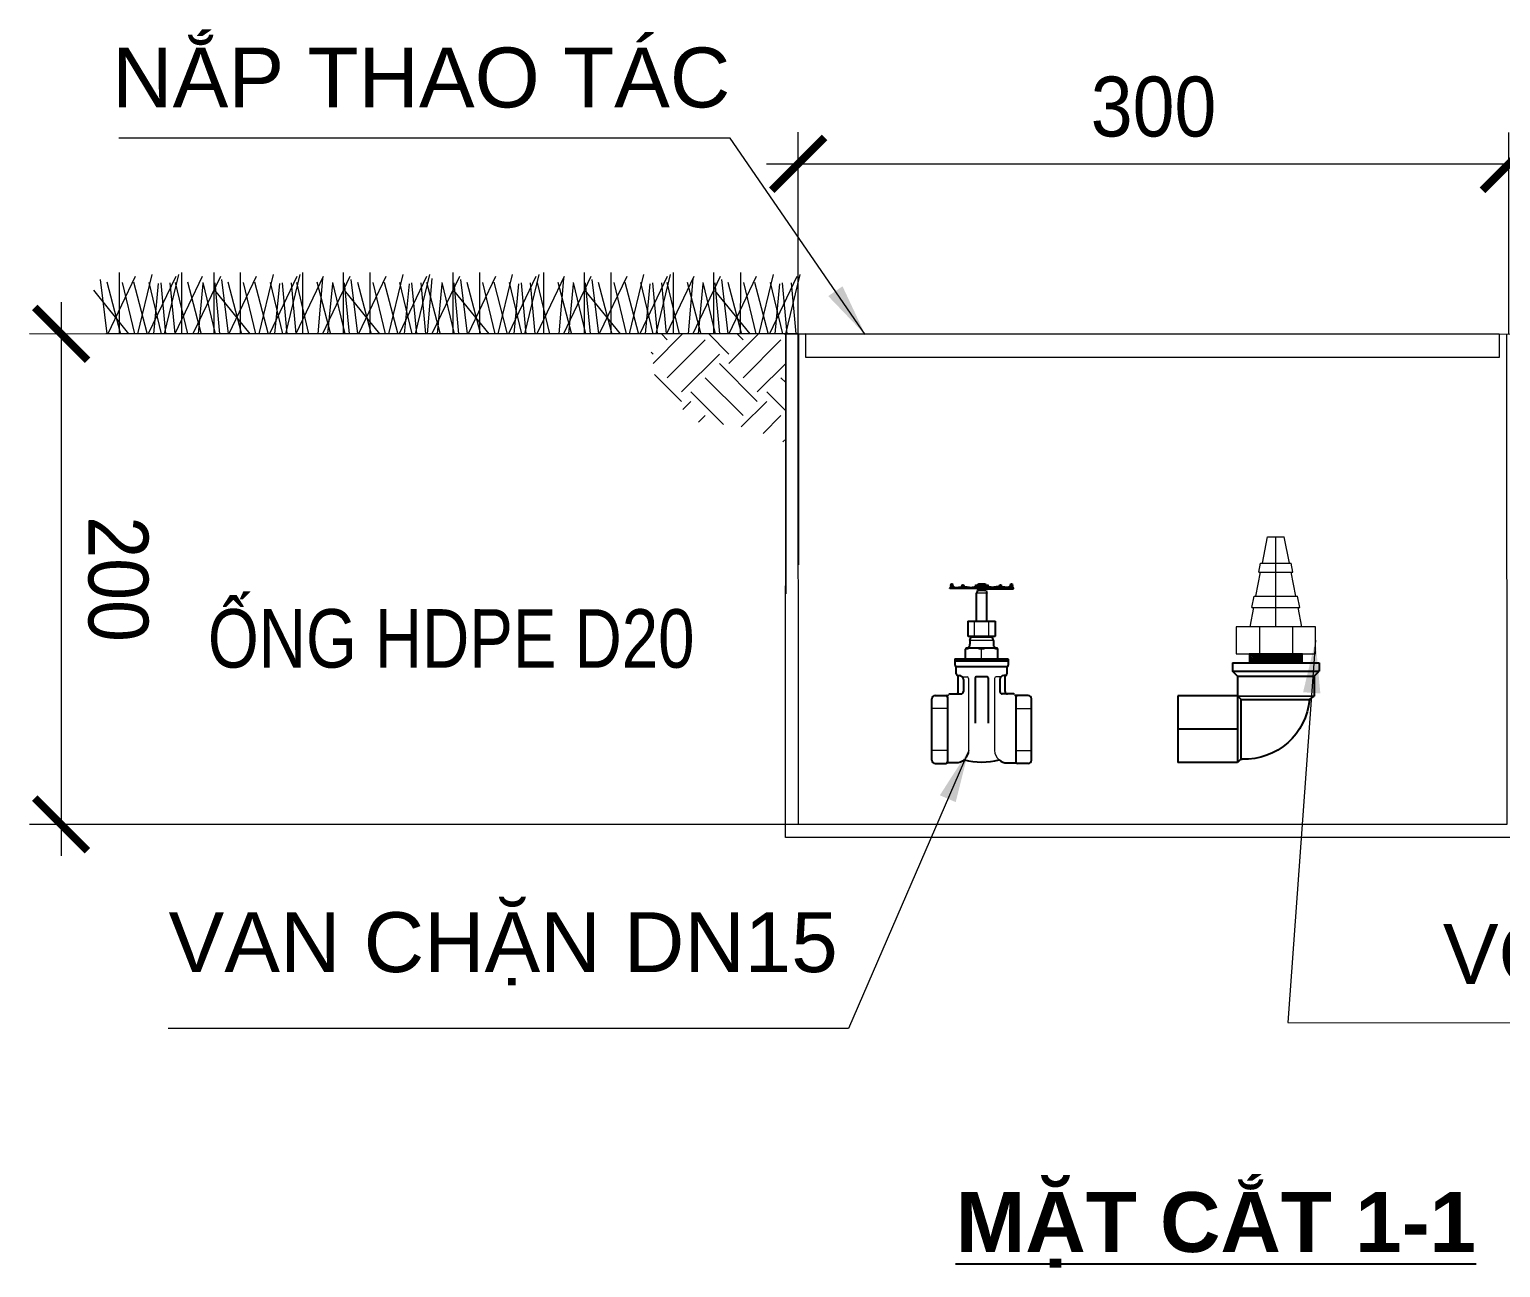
# Model space of a CAD drawing. Header units: millimetres. Extents: x -294625 to 2136527, y -251383 to 128331.
# Drawn here: x 1541016 to 1542552, y -127006 to -125714 of the extents above; entities that cross this region are included whole.
import ezdxf

# ---------------------------------------------------------------- set-up
doc = ezdxf.new("R2010")
doc.units = ezdxf.units.MM
doc.set_wipeout_variables(frame=1)
doc.linetypes.add('CONTINOUS', pattern=[0])
doc.layers.get('Defpoints').update_dxf_attribs({"lineweight": 0})
for name, color, linetype, lineweight in [('Co', 74, 'Continuous', 9), ('CTN-CT NET DAM', 7, 'Continuous', 25), ('CTN-CT NET MANH', 8, 'Continuous', 13), ('N4--1-OTHER1', 143, 'CONTINOUS', 15)]:
    doc.layers.add(name, color=color, linetype=linetype, lineweight=lineweight)
for name, color, linetype in [('CTN-CHI TIET CN', 150, 'Continuous'), ('Gtechcons-Text', 7, 'Continuous'), ('IMAGE', 7, 'Continuous'), ('OPTION_SA', 1, 'Continuous'), ('TEXT_BUBBLES', 255, 'Continuous')]:
    doc.layers.add(name, color=color, linetype=linetype)
doc.styles.add('HUNG-2.5 Arial', font='arial.ttf', dxfattribs={"width": 0.8, "height": 2.5})
doc.styles.add('L-Arial', font='arial.ttf')
doc.styles.add('VNCC-Arial', font='arial.ttf', dxfattribs={"width": 0.9, "height": 62.5})
doc.dimstyles.new('VNCC_DIM20', dxfattribs={"dimscale": 0.2, "dimtxt": 220, "dimasz": 110, "dimexe": 66, "dimexo": 0, "dimgap": 55, "dimtad": 1, "dimdec": 0, "dimrnd": 10, "dimzin": 0, "dimdsep": 46, "dimtxsty": 'VNCC-Arial', "dimblk": 'ARCHTICK', "dimcen": 150, "dimdle": 66, "dimclrd": 256, "dimclre": 256, "dimclrt": 6, "dimadec": 0, "dimazin": 0, "dimtfac": 1, "dimtdec": 0, "dimtix": 1, "dimtmove": 2, "dimatfit": 3, "dimfxl": 1, "dimtvp": 0.833333, "dimtolj": 1, "dimtzin": 0, "dimarcsym": 0})

# ---------------------------------------------------------------- blocks, each defined once
blk = doc.blocks.new('_ArchTick')
at = {"color": 0, "linetype": 'ByBlock', "const_width": 0.15}
blk.add_lwpolyline([(-0.5, -0.5), (0.5, 0.5)], dxfattribs=at)
blk = doc.blocks.new('GLOBE VAN D50')
at = {"layer": 'CTN-CT NET DAM'}
h = blk.add_hatch(color=256, dxfattribs=at)
h.paths.add_polyline_path([(4.413090983871371, -0.9675365453585982), (3.62698047189042, -1.295082601718605), (5.181079590693116, -1.9426239002496), (3.62698047189042, -2.590165194123983), (4.63306297082454, -3.009366234764457), (7.59527379879728, -3.009366234764457), (7.59527379879728, -0.9675365453585982)])
h.paths.add_polyline_path([(-5.181079595349729, -1.9426239002496), (-3.626980476547033, -1.295082597061992), (-4.413090983871371, -0.9675365407019854), (-7.587954034097493, -0.9675365407019854), (-7.587954034097493, -3.009366234764457), (-4.63306297082454, -3.009366234764457), (-3.626980474218726, -2.590165194123983)])
at = {"layer": 'CTN-CT NET MANH'}
h = blk.add_hatch(dxfattribs=at)
h.set_pattern_fill('STEEL', color=256, scale=17.08980159691274, angle=1.091941672130692e-09, style=0)
h.set_pattern_definition([(45.00000000109193, (-33889.27346957615, -2898.449888485484), (-1.510539324817498, 1.510539324759922), []), (45.00000000109193, (-33889.27346957615, -2897.381775891408), (-1.510539324817498, 1.510539324759922), [])])
edge = h.paths.add_edge_path()
edge.add_line((-3.626980474218726, -3.885247791185975), (-5.181079591857269, -3.237706492654979))
edge.add_line((-5.181079593021423, -3.237706492654979), (-4.68209384707734, -3.029795764014125))
edge.add_line((-4.682093840092421, -3.029795768670738), (-7.592962555354461, -3.034847225062549))
edge.add_spline(control_points=[(-7.585931792855263, -3.032929417677224), (-9.07858157530427, -3.460749443620443), (-13.73923045583069, -4.760738192126155), (-18.55282322969288, -2.882277173921466), (-21.78143075667322, -2.908197371289134)], knot_values=[0.8592144410699398, 0.8592144410699398, 0.8592144410699398, 0.8592144410699398, 1.127958509041806, 1.698034531235994, 1.698034531235994, 1.698034531235994, 1.698034531235994], degree=3, periodic=0)
edge.add_arc((-22.59497266961262, -1.984425680711865), 1.230936462404246, 237.2742998364388, 311.3695408473084, ccw=False)
edge.add_spline(control_points=[(-23.26043874491006, -3.019973589107394), (-25.08615537546575, -3.282602722756565), (-29.3990660039708, -4.876651521772146), (-33.68156174896285, -3.286695973947644), (-36.16727677173913, -2.363828402012587)], knot_values=[0, 0, 0, 0, 0.3238890591123719, 0.7719659370514402, 0.7719659370514402, 0.7719659370514402, 0.7719659370514402], degree=3, periodic=0)
edge.add_arc((-35.53251046221703, -4.813072751276195), 2.530163257393367, 104.5295675447967, 177.8544115737968)
edge.add_line((-38.06089987745509, -4.718346390873194), (-38.06089987745509, -5.495174336247146))
edge.add_line((-38.06089987745509, -5.495174340903759), (-4.453568976605311, -5.524742268025875))
edge.add_line((-4.453568984754384, -5.524742268025875), (-3.626980475382879, -5.180330388247967))
edge.add_line((-3.626980474218726, -5.180330388247967), (-5.181079591857269, -4.532789089716971))
edge.add_line((-5.181079595349729, -4.532789094373584), (-3.626980477711186, -3.885247795842588))
h = blk.add_hatch(dxfattribs=at)
h.set_pattern_fill('STEEL', color=256, scale=17.08980159691274, angle=1.091941672130692e-09, style=0)
h.set_pattern_definition([(135.0000000010919, (33889.22912883572, -2898.449887195602), (1.510539324759922, 1.510539324817498), []), (135.0000000010919, (33889.22912883572, -2897.381774601527), (1.510539324759922, 1.510539324817498), [])])
edge = h.paths.add_edge_path()
edge.add_line((3.582639629021287, -3.885247795842588), (5.13673874665983, -3.237706497311592))
edge.add_line((5.136738743167371, -3.237706497311592), (4.637753000715747, -3.029795768670738))
edge.add_line((4.637752999551594, -3.029795768670738), (7.548621713649482, -3.034847225062549))
edge.add_spline(control_points=[(7.541590954642743, -3.032929422333837), (9.034240723121911, -3.460749443620443), (13.69488960364833, -4.760738192126155), (18.50848238449544, -2.882277173921466), (21.73708991380408, -2.908197366632521)], knot_values=[0.8592144410699398, 0.8592144410699398, 0.8592144410699398, 0.8592144410699398, 1.127958509041806, 1.698034531235994, 1.698034531235994, 1.698034531235994, 1.698034531235994], degree=3, periodic=0)
edge.add_arc((22.55063182208687, -1.984425680711865), 1.230936462404246, 228.6304591548755, 302.7257001657451)
edge.add_spline(control_points=[(23.21609790436924, -3.019973589107394), (25.04181453026831, -3.282602722756565), (29.35472514946014, -4.876651521772146), (33.6372209014371, -3.286695969291031), (36.12293592421338, -2.363828402012587)], knot_values=[0, 0, 0, 0, 0.3238890591123719, 0.7719659370514402, 0.7719659370514402, 0.7719659370514402, 0.7719659370514402], degree=3, periodic=0)
edge.add_arc((35.48816961701959, -4.813072751276195), 2.530163257393367, 362.1455884283871, 435.4704324573872, ccw=False)
edge.add_line((38.01655902992934, -4.718346390873194), (38.01655902992934, -5.495174336247146))
edge.add_line((38.01655902992934, -5.495174340903759), (4.409228134900331, -5.524742268025875))
edge.add_line((4.409228134900331, -5.524742268025875), (3.582639625528827, -5.180330388247967))
edge.add_line((3.582639626692981, -5.180330388247967), (5.136738744331524, -4.532789089716971))
edge.add_line((5.136738743167371, -4.532789094373584), (3.582639625528827, -3.885247795842588))
at = {"layer": 'CTN-CT NET DAM'}
for p, q in [((-5.181079593021423, -0.6475413031876087), (-3.626980474218726, 0)), ((3.626980474218726, 0), (-3.626980474218726, 0)), ((5.18107958836481, -0.6475413031876087), (3.626980474218726, 0)), ((-38.06089987745509, -5.495174340903759), (-38.06089987745509, -4.718346390873194)), ((-4.31914413580671, -5.524860532023013), (-38.06089987745509, -5.495174340903759)), ((-5.181079593021423, -7.77049558237195), (-6.238566893152893, -10.87869381532073)), ((-6.238566893152893, -44.19995385082439), (-6.238566893152893, -10.87869381532073)), ((-3.626980476547033, -1.295082597061992), (-5.181079593021423, -0.6475413031876087)), ((-5.181079595349729, -1.9426239002496), (-3.626980476547033, -1.295082597061992)), ((-3.626980474218726, -2.590165194123983), (-5.181079595349729, -1.9426239002496)), ((-5.181079593021423, -3.237706492654979), (-3.626980474218726, -2.590165194123983)), ((-3.626980474218726, -3.885247791185975), (-5.181079593021423, -3.237706492654979)), ((-5.181079595349729, -4.532789094373584), (-3.626980474218726, -3.885247791185975)), ((-3.626980474218726, -5.180330388247967), (-5.181079595349729, -4.532789094373584)), ((-5.181079593021423, -5.827871691435575), (-3.626980474218726, -5.180330388247967)), ((-3.626980474218726, -6.475412989966571), (-5.181079593021423, -5.827871691435575)), ((-5.181079595349729, -7.122954288497567), (-3.626980474218726, -6.475412989966571)), ((-3.626980474218726, -7.77049558237195), (-5.181079595349729, -7.122954288497567)), ((5.181079590693116, -7.77049558237195), (-5.181079593021423, -7.77049558237195)), ((3.62698047189042, -1.295082601718605), (-3.626980476547033, -1.295082597061992)), ((3.62698047189042, -1.295082601718605), (5.18107958836481, -0.6475413031876087)), ((5.181079590693116, -1.9426239002496), (3.62698047189042, -1.295082601718605)), ((3.62698047189042, -2.590165194123983), (5.181079590693116, -1.9426239002496)), ((5.181079586036503, -3.237706497311592), (3.62698047189042, -2.590165194123983)), ((3.626980469562113, -3.885247795842588), (5.181079586036503, -3.237706497311592)), ((5.181079590693116, -4.532789094373584), (3.626980469562113, -3.885247795842588)), ((3.62698047189042, -5.180330388247967), (5.181079590693116, -4.532789094373584)), ((5.18107958836481, -5.827871691435575), (3.62698047189042, -5.180330388247967)), ((3.626980469562113, -6.475412994623184), (5.18107958836481, -5.827871691435575)), ((5.181079590693116, -7.122954288497567), (3.626980469562113, -6.475412994623184)), ((3.626980469562113, -7.77049558237195), (5.181079590693116, -7.122954288497567)), ((4.274803288280964, -5.524860532023013), (38.01655902992934, -5.495174340903759)), ((5.181079590693116, -7.77049558237195), (6.194226045627147, -10.87869381532073)), ((6.194226047955453, -44.199953855481), (6.194226045627147, -10.87869381532073)), ((38.01655902992934, -5.495174340903759), (38.01655902992934, -4.718346390873194)), ((-14.00906247319654, -67.51144061656669), (-13.10080378782004, -63.8271160130389)), ((-14.00906247319654, -67.51144061656669), (-14.00906247086823, -71.97947557875887)), ((-13.10080378782004, -63.8271160130389), (-13.10080379014835, -62.8491432624869)), ((13.0564629426226, -63.82711600838229), (13.0564629426226, -62.8491432624869)), ((13.96472162567079, -67.51144061191007), (13.0564629426226, -63.82711600838229)), ((13.96472162567079, -67.51144061191007), (13.9647216279991, -71.97947557410225)), ((-19.44840938318521, -89.26882825186476), (-19.44840938551351, -78.00160965742543)), ((18.23849420296028, -76.83603532006964), (-18.28283504582942, -76.83603532006964)), ((19.40406854264438, -89.26882825186476), (19.40406854264438, -78.00160965276882))]:
    blk.add_line(p, q, dxfattribs=at)
blk.add_lwpolyline([(15.1302959676832, -62.8491432624869), (-15.17463681288064, -62.84914325783029, -0.414213562373095), (-16.34021115256473, -61.68356892978773), (-16.34021115256473, -45.36552819283679, -0.4142135623730955), (-15.17463681288064, -44.199953855481), (15.1302959676832, -44.19995385082439, -0.414213562373095), (16.29587031435221, -45.36552819283679), (16.29587031202391, -61.68356892978773, -0.414213562373095)], format="xyb", close=True, dxfattribs=at)
for centre in [(-35.75938513036817, -1.056868992745876), (35.71504428517073, -1.056868992745876), (-22.59497266961262, -1.984425680711865), (22.55063182208687, -1.984425680711865)]:
    blk.add_circle(centre, 1.230936462404246, dxfattribs=at)
for centre, radius, start, end in [((-35.53251046221703, -4.813072751276195), 2.530163257392866, 104.5295674379859, 177.8544116248854), ((35.48816961701959, -4.813072751276195), 2.530163257392866, 2.145588375114569, 75.4704325620141), ((-18.28283504815772, -78.00160965742543), 1.165574337816577, 90, 180), ((-18.94069359404966, -71.948379998561), 4.931729152829397, 277.6657095285962, 359.6387358009663), ((18.89635275350884, -71.948379998561), 4.931729152829397, 180.3612641990337, 262.3342904714038), ((18.23849420063198, -78.00160965742543), 1.165574337816577, 0, 90)]:
    blk.add_arc(centre, radius, start, end, dxfattribs=at)
for points in [[(-36.16727676475421, -2.363828411325812), (-28.69988474994898, -4.059720812365413), (-22.69853913458064, -2.953061047010124), (-12.08067003637552, -3.967485465109348), (-7.424901486374438, -2.986745582893491)], [(36.12293593818322, -2.363828411325812), (28.65554390707985, -4.059720812365413), (22.65419830102473, -2.953061047010124), (12.03632920281962, -3.967485465109348), (7.380560652818531, -2.986745582893491)]]:
    blk.add_spline(points, degree=3, dxfattribs=at)
at = {"layer": 'CTN-CT NET MANH'}
for p, q in [((3.62698047189042, -1.295082601718605), (-3.626980474218726, 0)), ((6.194226045627147, -10.87869381532073), (-6.238566893152893, -10.87869381532073)), ((3.62698047189042, -2.590165194123983), (-3.626980476547033, -1.295082597061992)), ((3.62698047189042, -2.590165194123983), (-3.626980474218726, -2.590165194123983)), ((3.626980469562113, -3.885247795842588), (-3.626980474218726, -2.590165194123983)), ((3.626980469562113, -3.885247795842588), (-3.626980474218726, -3.885247791185975)), ((3.62698047189042, -5.180330388247967), (-3.626980474218726, -3.885247791185975)), ((3.62698047189042, -5.180330388247967), (-3.626980474218726, -5.180330388247967)), ((3.626980469562113, -6.475412994623184), (-3.626980474218726, -5.180330388247967)), ((3.626980469562113, -6.475412994623184), (-3.626980474218726, -6.475412989966571)), ((3.626980469562113, -7.77049558237195), (-3.626980474218726, -6.475412989966571)), ((-8.569715563207865, -61.37552777631208), (-8.569715563207865, -45.67356933234259)), ((8.525374722667038, -61.37552777631208), (8.525374722667038, -45.67356933234259)), ((13.96472162567079, -67.51144061191007), (-14.00906247319654, -67.51144061656669)), ((13.0564629426226, -62.8491432624869), (-13.10080379014835, -62.8491432624869)), ((13.0564629426226, -63.82711600838229), (-13.10080378782004, -63.8271160130389)), ((-0.02217042027041316, -89.26882825186476), (-0.0221704225987196, -78.46056626504287))]:
    blk.add_line(p, q, dxfattribs=at)
blk.add_lwpolyline([(-7.587954034097493, -0.9675365407019854), (7.59527379879728, -0.9675365453585982), (7.595273801125586, -3.008489888161421), (-7.585929930210114, -3.034835020080209)], close=True, dxfattribs=at)
for centre, radius, start, end in [((-12.45496336137876, -50.0585693619214), 5.858615498844738, 48.4580488823142, 131.5419511176858), ((-0.0221704225987196, -69.72631114860997), 25.52635728999952, 70.43647708270021, 109.5635229172998), ((12.41062251385301, -50.0585693619214), 5.858615498844738, 48.4580488823142, 131.5419511176858), ((-12.45496335905045, -56.99052776535973), 5.858615498844738, 228.4580488823142, 311.5419511176858), ((-0.0221704225987196, -37.32278596935794), 25.52635728999952, 250.4364770827002, 289.5635229172998), ((12.41062251385301, -56.99052776535973), 5.858615498844738, 228.4580488823142, 311.5419511176858), ((-9.735289900563657, -106.6858177385293), 29.84978242154323, 71.0101887567363, 108.9898112573701), ((9.690949057694525, -106.6858177385293), 29.84978242154323, 71.0101887567363, 108.9898112573701)]:
    blk.add_arc(centre, radius, start, end, dxfattribs=at)
blk.add_wipeout([(-30.822472234556926, -98.5934229600241), (-30.53531301268231, -98.95405290287749), (-30.327103207204573, -99.73110246798024), (-30.327103206259153, -107.52949287975184), (-29.758121840309514, -108.90313541016394), (-27.99595452612266, -109.47211677534528), (-27.99595452427343, -128.51638493267797), (-28.528210449014068, -130.22232724677474), (-29.375833653228483, -131.04130242899464), (-30.995954524273202, -131.5163849326782), (-38.47183913747995, -131.5163849326782), (-39.04636817944538, -131.69790073616718), (-39.60545440669557, -132.56720394714353), (-40.123241523709794, -133.10639189161316), (-41.028336448028995, -133.44751596337733), (-42.793379864574035, -133.45900883292802), (-55.6147522018307, -133.45900883292802), (-57.00086851459173, -133.71467924122908), (-58.36203726265444, -134.59697156329025), (-59.36601706127112, -136.3327417378291), (-59.50000000000182, -137.85072313449632), (-59.49999999455258, -210.65574337821454), (-59.1679324383374, -212.2273860277221), (-58.36203726265444, -213.4030284390376), (-56.55008847417071, -214.42672421461407), (-55.6147522018307, -214.54099117405713), (-42.79343448626037, -214.5409911787135), (-41.41979195479826, -213.97200980782486), (-30.563161596560576, -213.97200980782486), (-28.442215753000255, -213.82130570792424), (-25.452645990818837, -213.0745851131894), (-22.96824074924757, -211.90712392881528), (-20.953637439332624, -210.48969384028783), (-17.64409876745708, -211.22432411590535), (-11.684363626421145, -212.21925873569853), (-6.038064585473194, -212.78327534840673), (-1.3293071287127987, -212.97728962310066), (5.425522833216746, -212.81995655331434), (9.854616747728414, -212.43698234466547), (17.275053910435872, -211.28930644340767), (20.909296593377803, -210.4896938415991), (21.895466558969474, -211.24546745075077), (24.072248088663628, -212.5160749632562), (27.420594832548886, -213.64855559252578), (30.518820749034603, -213.97200980782486), (41.41979196410739, -213.97200980782486), (42.02646420678343, -214.3831765620664), (42.79343449557018, -214.54099117482542), (55.61475220881243, -214.5409911787135), (56.90631917384803, -214.320031192467), (57.99075120702605, -213.72979269000757), (58.88115932824803, -212.75948645686026), (59.37896551133258, -211.6179536587565), (59.50000000153409, -210.65574337821454), (59.49999999920624, -137.34425662411354), (59.242425670050125, -135.9531650913275), (58.36203726730764, -134.59697156329025), (57.409664687454324, -133.89847085066413), (55.614752206483445, -133.45900882827118), (41.239335376769986, -133.45900882827118), (40.55885456308101, -133.35207506490178), (39.81006763402888, -132.87857295808362), (39.28539427030228, -132.00256153217788), (39.002027331919635, -131.69790073616718), (38.4274982899542, -131.5163849326782), (30.951613676747456, -131.5163849326782), (29.807282016431145, -131.2895609190159), (28.83029333308491, -130.63770527613497), (28.079334145999383, -129.38241628156015), (27.951613676747684, -128.51638493267797), (27.951613678596914, -109.47211677534528), (28.340138462372124, -109.4721167761129), (28.90491582004711, -109.38820591273202), (29.420207589537995, -109.14418736579432), (29.917902611644877, -108.66282773405624), (30.22049087355572, -108.01740927880837), (30.282762362621725, -107.52949287509546), (30.28276236200736, -99.73110246798024), (30.49097216748487, -98.95405290287749), (30.778131394181855, -98.5934229600241)]).dxf.layer = 'CTN-CT NET DAM'
at = {"layer": 'CTN-CT NET DAM'}
for p, q in [((-31.88120232662186, -97.03932383889332), (-31.88120232662186, -92.37702648947015)), ((-30.82247223705053, -98.59342296002433), (30.7781313941814, -98.59342296002433)), ((-30.32710320781916, -107.5294928797521), (-30.32710320549086, -99.73110246798024)), ((30.28276236029342, -99.73110246798024), (30.28276236262172, -107.5294928750955)), ((31.83686147909611, -92.37702648947015), (31.83686147909611, -97.03932383423671)), ((-28.38447930989787, -109.4721167753451), (-26.63611779920757, -109.4721167753451)), ((-27.9959545242732, -128.5163849323872), (-27.99595452612266, -109.4721167753451)), ((-21.77955805789679, -114.3286765213124), (-21.77955805789679, -128.5163849326782)), ((-7.792666009627283, -112.0601445282809), (-7.792666009627283, -166.4821079149842)), ((6.582750822417438, -110.8945701909252), (-6.627091669943184, -110.8945701955818)), ((7.748325164429843, -112.0601445282809), (7.748325169086456, -166.4821079149842)), ((21.73521721037105, -114.3286765213124), (21.73521721037105, -128.5163849326782)), ((28.34013846237212, -109.4721167753451), (26.59177695168182, -109.4721167753451)), ((27.95161367674746, -128.5163849323872), (27.95161367859691, -109.4721167753451)), ((-59.50000000000182, -210.6557433782145), (-59.50000000000182, -137.3442566241138)), ((-55.61475220183092, -133.4590088329278), (-41.23933537211451, -133.4590088329278)), ((-40.85081059532422, -135.4016327285208), (-40.85081059066761, -212.5983672784641)), ((-38.47183913747995, -131.5163849326782), (-24.77955805789679, -131.5163849326782)), ((38.4274982899542, -131.5163849326782), (24.73521721037105, -131.5163849326782)), ((40.85081059532058, -135.4016327285208), (40.85081059764889, -212.5983672784641)), ((55.6147522064839, -133.4590088282712), (41.23933537676749, -133.4590088282712)), ((59.49999999999818, -210.6557433782145), (59.49999999999818, -137.3442566241138)), ((-55.61475220183092, -214.5409911740571), (-42.79343448626059, -214.5409911787137)), ((55.61475220881221, -214.5409911787137), (42.79343449557018, -214.5409911787137))]:
    blk.add_line(p, q, dxfattribs=at)
blk.add_lwpolyline([(31.83686147909611, -92.37702648947015), (-31.88120232662186, -92.37702648947015), (-31.88120232429355, -90.43440259387717, -0.414213562373095), (-30.71562798460945, -89.26882825652137), (30.67128714406863, -89.26882825186476, -0.414213562373095), (31.83686147909611, -90.43440259387717)], format="xyb", close=True, dxfattribs=at)
for points in [[(-20.9536374393324, -210.4896938402881, -0.1756035523357802), (-30.56316159656035, -213.9720098078251), (-41.4197919547978, -213.9720098078251)], [(20.9092965933778, -210.4896938415991, 0.1756035523006244), (30.5188207490346, -213.9720098078251), (41.41979196410739, -213.9720098078251)]]:
    blk.add_lwpolyline(points, format="xyb", dxfattribs=at)
for centre, radius, start, end in [((-30.32710320549086, -97.03932383423671), 1.554099117088768, 180, 240.0000005583879), ((-31.88120232429355, -99.73110246798024), 1.554099117088768, 0, 60.00000055838787), ((31.83686147909611, -99.73110246798024), 1.554099117088768, 119.9999994416121, 180), ((30.28276236262172, -97.03932383423671), 1.554099117088768, 299.9999994416121, 0), ((-28.38447930989787, -107.5294928797521), 1.94262389636096, 180, 270), ((-26.63611779920757, -114.3286765213124), 4.856559740902399, 0, 90), ((-6.627091669943184, -112.0601445282809), 1.165574337816577, 90, 180), ((6.582750822417438, -112.0601445282809), 1.165574337816577, 0, 90), ((26.59177695168182, -114.3286765213124), 4.856559740902399, 90, 180), ((28.34013846237212, -107.5294928797521), 1.94262389636096, 270, 0), ((-55.61475220183092, -137.3442566241138), 3.88524779272192, 90, 180), ((-42.7934344885889, -135.4016327285208), 1.94262389636096, 0, 90), ((-41.2393353697862, -131.5163849326782), 1.94262389636096, 270, 340.1333147710138), ((-38.47183913747995, -132.5163849326782), 1, 90, 160.1333147709893), ((-30.9959545242732, -128.5163849326782), 3, 270, 5.549737141466964e-09), ((-24.77955805789679, -128.5163849326782), 3, 270, 0), ((24.73521721037105, -128.5163849326782), 3, 180, 270), ((30.95161367674746, -128.5163849326782), 3, 179.9999999944503, 270), ((38.4274982899542, -132.5163849326782), 1, 19.86668522901065, 90), ((41.19609803780304, -131.5155412309141), 1.943948499692615, 199.8790194410502, 271.2744788988808), ((42.79343449557018, -135.4016327238642), 1.94262389636096, 90, 180), ((55.6147522064839, -137.3442566241138), 3.88524779272192, 0, 90), ((-55.61475220183092, -210.6557433782145), 3.88524779272192, 180, 270), ((-0.02217042027041316, -124.014717602171), 88.97217445332979, 256.3931346017875, 283.6068653946168), ((55.61475220881221, -210.6557433782145), 3.88524779272192, 270, 0), ((-42.79343448626059, -212.5983672784641), 1.94262389636096, 270, 0), ((42.79343449557018, -212.5983672784641), 1.94262389636096, 180, 270)]:
    blk.add_arc(centre, radius, start, end, dxfattribs=at)
at = {"layer": 'CTN-CT NET MANH'}
for p, q in [((-31.88120232662186, -92.37702648947015), (31.83686147909611, -92.37702648947015)), ((-23.2020114781335, -110.8945701909252), (-17.50578549690545, -110.8945701909252)), ((23.15767063060775, -110.8945701909252), (17.4614446493797, -110.8945701909252)), ((-40.85081059066761, -148.9999999976717), (-59.50000000000182, -149.0000000023283)), ((40.85081059764889, -148.9999999976717), (59.49999999999818, -148.9999999976717)), ((-40.85081059299591, -199), (-59.50000000000182, -199)), ((40.85081059764889, -198.9999999953434), (59.49999999999818, -199))]:
    blk.add_line(p, q, dxfattribs=at)
for points in [[(-15.56316159432754, -112.8371940865181), (-15.56316159656035, -198.9720098082107, -0.2224309659013355), (-20.95363743930375, -210.4896938402994, -0.191349791642573)], [(15.51882074680179, -112.8371940865181), (15.5188207490346, -198.9720098082107, 0.2224309659372986), (20.90929659339326, -210.4896938415991, 0.2010433398294897)]]:
    blk.add_lwpolyline(points, format="xyb", dxfattribs=at)
for centre, start, end in [((-17.50578549690545, -112.8371940818615), 0, 90), ((17.4614446493797, -112.8371940818615), 90, 180)]:
    blk.add_arc(centre, 1.94262389636096, start, end, dxfattribs=at)
blk = doc.blocks.new('*D280')
at = {"lineweight": -2, "transparency": 16777216}
for p, q in [((1549650.066236458, -132351.8084293992), (1549650.082679515, -132267.5843182336)), ((1549946.796304856, -132351.866335084), (1549946.812747908, -132267.6422487863)), ((1549636.880102733, -132280.7817409487), (1549960.010170623, -132280.8448255681))]:
    blk.add_line(p, q, dxfattribs=at)
at = {"layer": 'Defpoints', "color": 0, "transparency": 16777216}
for p in [(1549946.810170875, -132280.8422485347), (1549650.066236458, -132351.8084293991), (1549946.796304856, -132351.866335084)]:
    blk.add_point(p, dxfattribs=at)
at = {"lineweight": -2, "transparency": 16777216, "xscale": 22, "yscale": 22, "zscale": 22}
for p, rotation in [((1549650.080102481, -132280.784317982), 179.9888141564157), ((1549946.810170875, -132280.8422485347), 359.9888141564157)]:
    blk.add_blockref('_ArchTick', p, dxfattribs=dict(at, rotation=rotation))
at = {"color": 6, "transparency": 16777216, "insert": (1549798.449777847, -132257.0404324154), "char_height": 25, "attachment_point": 5, "rotation": 359.9888141564157, "style": 'VNCC-Arial'}
blk.add_mtext('\\A1;300', dxfattribs=at)
blk = doc.blocks.new('*U196')
for p, q in [((465.092601006606, -8756.647736237683), (466.2146341538228, -8755.098435782429)), ((472.8813008254565, -8755.098435782429), (466.2146341538228, -8755.098435782429)), ((472.8813008254565, -8755.098435782429), (474.5479674933649, -8753.431769115918)), ((477.3257452732123, -8753.431769115918), (474.5479674933649, -8753.431769115918)), ((477.3257452732123, -8782.320658002116), (477.3257452732123, -8753.431769115918)), ((445.1035230269827, -8779.542880224597), (443.9924119150437, -8780.653991335605)), ((443.9924119150437, -8780.653991335605), (443.9924119150437, -8800.653991333742)), ((445.1035230269827, -8779.542880224597), (445.1035230269827, -8779.190080576782)), ((465.1035230418838, -8779.542880224597), (466.2146341538228, -8780.653991335605)), ((466.2146341538228, -8780.653991335605), (465.1035230418838, -8779.542880224597)), ((472.8813008254565, -8780.653991335605), (466.2146341538228, -8780.653991335605)), ((466.2146341538228, -8780.653991335605), (466.2146341538228, -8800.653991333742)), ((472.8813008254565, -8780.653991335605), (474.5479674933649, -8782.320658002116)), ((477.3257452732123, -8782.320658002116), (474.5479674933649, -8782.320658002116)), ((466.2146341538228, -8800.653991333742), (443.9924119150437, -8800.653991333742))]:
    blk.add_line(p, q)
at = {"color": 8}
for p, q in [((465.092601006606, -8779.542880224597), (465.092601006606, -8756.647736237683)), ((466.2146341538228, -8780.653991335605), (466.2146341538228, -8755.098435782429)), ((472.8813008254565, -8780.653991335605), (472.8813008254565, -8755.098435782429)), ((474.5479674933649, -8782.320658002116), (474.5479674933649, -8753.431769115918)), ((466.2146341538228, -8780.653991335605), (443.9924119150437, -8780.653991335605)), ((465.1035230418838, -8779.542880224597), (445.1035230269827, -8779.542880224597)), ((455.1035230344332, -8780.653991335605), (455.1035230344332, -8800.653991333742)), ((465.1035230418838, -8779.542880224597), (466.2146341538228, -8780.653991335605))]:
    blk.add_line(p, q, dxfattribs=at)
blk.add_arc((466.8996795321546, -8778.383811651373), 21.81106388920814, 94.75248683473943, 182.118481441235)
blk = doc.blocks.new('DUOI CHUOT')
h = blk.add_hatch()
h.set_pattern_fill('ANSI32', color=256, scale=0.09999999999999998, angle=20.31990758467861)
h.set_pattern_definition([(45.00000000000006, (2.91038304567337e-11, -4.656612873077393e-10), (-0.6735192090801867, 0.6735192090801865), []), (45.00000000000006, (0.449013000150444, -4.656612873077393e-10), (-0.6735192090801867, 0.6735192090801865), [])])
h.paths.add_polyline_path([(-95411264.61926349, 1260067848.7347), (-95411264.61926349, 1260067843.7347), (-95411234.98827817, 1260067843.7347), (-95411234.98827823, 1260067848.734701)])
for p, q in [((-95411257.30261697, 1260067899.228801, -21.4990847999994), (-95411254.48560019, 1260067913.734702, -21.4990847999994)), ((-95411254.48560025, 1260067913.734702, -21.4990847999994), (-95411245.12194116, 1260067913.734702, -21.4990847999994)), ((-95411249.8037708, 1260067863.734701, -21.4990847999994), (-95411249.8037708, 1260067913.734701, -21.4990847999994)), ((-95411242.30492438, 1260067899.228801, -21.4990847999994), (-95411245.12194122, 1260067913.734702, -21.4990847999994)), ((-95411260.89329906, 1260067880.739001, -21.4990847999994), (-95411258.29450263, 1260067894.121201, -21.4990847999994)), ((-95411259.3131847, 1260067894.121201, -21.4990847999994), (-95411258.32129909, 1260067899.228801, -21.4990847999994)), ((-95411259.31318457, 1260067894.121201, -21.4990847999994), (-95411240.2943569, 1260067894.121201, -21.4990847999994)), ((-95411258.32129897, 1260067899.228801, -21.4990847999994), (-95411241.28624244, 1260067899.228801, -21.4990847999994)), ((-95411238.71424253, 1260067880.739001, -21.4990847999994), (-95411241.31303878, 1260067894.121201, -21.4990847999994)), ((-95411240.29435678, 1260067894.121201, -21.4990847999994), (-95411241.28624238, 1260067899.228801, -21.4990847999994)), ((-95411263.14193399, 1260067874.405501, -21.4990847999994), (-95411261.911981, 1260067880.739001, -21.4990847999994)), ((-95411261.91198106, 1260067880.739001, -21.4990847999994), (-95411237.69556059, 1260067880.739001, -21.4990847999994)), ((-95411236.4656076, 1260067874.405501, -21.4990847999994), (-95411237.69556059, 1260067880.739001, -21.4990847999994)), ((-95411264.19550009, 1260067863.734701, -21.4990847999994), (-95411262.12325199, 1260067874.405501, -21.4990847999994)), ((-95411263.14193399, 1260067874.405501, -21.4990847999994), (-95411236.46560772, 1260067874.405501, -21.4990847999994)), ((-95411235.4120418, 1260067863.734701, -21.4990847999994), (-95411237.48428966, 1260067874.405501, -21.4990847999994)), ((-95411258.96599986, 1260067863.734701, -21.4990847999994), (-95411258.96599956, 1260067848.7347, -21.4990847999994)), ((-95411240.64154156, 1260067863.7347, -21.4990847999994), (-95411240.64154233, 1260067848.7347, -21.4990847999994))]:
    blk.add_line(p, q)
at = {"elevation": -21.4990847999994}
for points in [[(-95411271.86102088, 1260067848.734701), (-95411227.74652077, 1260067848.7347), (-95411227.74652077, 1260067863.7347), (-95411271.86102088, 1260067863.734701)], [(-95411264.61926349, 1260067848.7347), (-95411264.61926349, 1260067843.7347), (-95411234.98827817, 1260067843.7347), (-95411234.98827823, 1260067848.734701)]]:
    blk.add_lwpolyline(points, close=True, dxfattribs=at)
blk = doc.blocks.new('*D281')
at = {"lineweight": -2, "transparency": 16777216}
for p, q in [((1549342.33779167, -132338.5483086864), (1549342.29266309, -132569.7045468161)), ((1549908.85530431, -132351.8589100227), (1549329.135214888, -132351.745731402)), ((1549908.815349608, -132556.6151486593), (1549329.095240375, -132556.5019700347))]:
    blk.add_line(p, q, dxfattribs=at)
at = {"layer": 'Defpoints', "color": 0, "transparency": 16777216}
for p in [(1549908.85530431, -132351.8589100224), (1549342.295240123, -132556.5045470673), (1549908.815349608, -132556.6151486592)]:
    blk.add_point(p, dxfattribs=at)
at = {"lineweight": -2, "transparency": 16777216, "xscale": 22, "yscale": 22, "zscale": 22}
for p, rotation in [((1549342.335214637, -132351.7483084349), 89.98881415818745), ((1549342.295240123, -132556.5045470676), 269.9888141581874)]:
    blk.add_blockref('_ArchTick', p, dxfattribs=dict(at, rotation=rotation))
at = {"color": 6, "transparency": 16777216, "insert": (1549366.079551619, -132454.1310672548), "char_height": 25, "attachment_point": 5, "rotation": 269.98881415818744, "style": 'VNCC-Arial'}
blk.add_mtext('\\A1;200', dxfattribs=at)
blk = doc.blocks.new('1')
at = {"layer": 'IMAGE', "lineweight": 9}
h = blk.add_hatch(dxfattribs=at)
h.set_pattern_fill('EARTH', color=256, scale=89.4833141127045, angle=44.98881417036204, style=0)
h.set_pattern_definition([(44.98881417036191, (1549515.062916488, -133096.9398394751), (0.006176502652971316, 31.63712850315162), [22.37082852817607, -22.37082852817607]), (44.98881417036191, (1549509.13211429, -133091.0067259183), (0.006176502652971316, 31.63712850315162), [22.37082852817607, -22.37082852817607]), (44.98881417036191, (1549503.201313821, -133085.0736116465), (0.006176502652971316, 31.63712850315162), [22.37082852817607, -22.37082852817607]), (134.9888141703619, (1549503.202084454, -133081.1189660879), (-31.63712850315168, 0.006176502652989635), [22.3708285281761, -22.3708285281761]), (134.9888141703619, (1549509.135203913, -133075.188157752), (-31.63712850315168, 0.006176502652989635), [22.3708285281761, -22.3708285281761]), (134.9888141703619, (1549515.068324265, -133069.2573570457), (-31.63712850315168, 0.006176502652989635), [22.3708285281761, -22.3708285281761])])
h.paths.add_polyline_path([(1549644.874673068, -132351.807428012), (1549588.541039288, -132351.7964328823), (1549588.539837573, -132357.9564042409), (1549590.359398395, -132370.3749017897), (1549601.123267445, -132382.7951498238), (1549608.906924307, -132388.9229484177), (1549618.844912379, -132389.5871994577), (1549629.776547733, -132391.0795124881), (1549638.388901975, -132394.5582745241), (1549644.86577617, -132397.3743169059)])
at = {"elevation": 21.49908479999033}
blk.add_lwpolyline([(1549653.211687583, -132351.8090577894), (1549942.711795792, -132351.8655770063), (1549942.709884832, -132361.6538506312), (1549653.209776624, -132361.5973316524)], close=True, dxfattribs=at)
at = {"layer": 'Co', "lineweight": 9}
for p, q in [((1549373.230987429, -132327.7832922019, 21.49908479999034), (1549361.797930234, -132351.7593695042, 21.49908479999034)), ((1549366.567065873, -132326.1283017915, 21.49908479999034), (1549366.562066398, -132351.7603022272, 21.49908479999034)), ((1549380.242886006, -132326.9578221458, 21.49908479999034), (1549374.261136526, -132351.7618062665, 21.49908479999034)), ((1549390.173584497, -132327.7865946525, 21.49908479999034), (1549378.740532544, -132351.762686261, 21.49908479999034)), ((1549391.394060756, -132326.9600010921, 21.49908479999034), (1549385.412311275, -132351.763985213, 21.49908479999034)), ((1549401.223922555, -132327.7887512899, 21.49908479999034), (1549389.790874238, -132351.7648417067, 21.49908479999034)), ((1549392.592672902, -132326.1333884811, 21.49908479999034), (1549392.587673427, -132351.7653889168, 21.49908479999034)), ((1549408.810018794, -132327.7830187275, 21.49908479999034), (1549397.376966841, -132351.7591103358, 21.49908479999034)), ((1549406.037427759, -132326.1288059012, 21.49908479999034), (1549406.032421967, -132351.7608006134, 21.49908479999034)), ((1549423.810070959, -132327.7859531415, 21.49908479999034), (1549412.377019066, -132351.76204475, 21.49908479999034)), ((1549417.146154764, -132326.130977037, 21.49908479999034), (1549417.141152608, -132351.7629703196, 21.49908479999034)), ((1549430.821971324, -132326.9604821321, 21.49908479999034), (1549424.840222736, -132351.7644743593, 21.49908479999034)), ((1549440.752668086, -132327.7892553533, 21.49908479999034), (1549429.319616074, -132351.7653467234, 21.49908479999034)), ((1549441.973146073, -132326.9626613166, 21.49908479999034), (1549435.991394864, -132351.7666459141, 21.49908479999034)), ((1549451.803008765, -132327.7914191441, 21.49908479999034), (1549440.369957827, -132351.7675024083, 21.49908479999034)), ((1549443.171759112, -132326.1360563355, 21.49908479999034), (1549443.166756956, -132351.768049618, 21.49908479999034)), ((1549462.886954364, -132327.7935852037, 21.49908479999034), (1549451.453899731, -132351.769669659, 21.49908479999034)), ((1549460.114360649, -132326.1393649857, 21.49908479999034), (1549460.109354857, -132351.7713596981, 21.49908479999034)), ((1549477.929448077, -132327.7965212279, 21.49908479999034), (1549466.496395291, -132351.7726052068, 21.49908479999034)), ((1549471.265535398, -132326.1415439322, 21.49908479999034), (1549471.260527045, -132351.7735314913, 21.49908479999034)), ((1549484.941348441, -132326.9710506951, 21.49908479999034), (1549478.959597173, -132351.7750355312, 21.49908479999034)), ((1549494.872045144, -132327.7998236784, 21.49908479999033), (1549483.438996768, -132351.7759138569, 21.49908479999034)), ((1549496.092523191, -132326.973229403, 21.49908479999033), (1549490.110771922, -132351.7772144772, 21.49908479999034)), ((1549508.606992623, -132327.802509676, 21.49908479999033), (1549497.173941625, -132351.7785927017, 21.49908479999034)), ((1549505.834396286, -132326.1482823052, 21.49908479999033), (1549505.829394963, -132351.7802836942, 21.49908479999034)), ((1549523.649485561, -132327.8054380706, 21.49908479999033), (1549512.216435337, -132351.7815289644, 21.49908479999034)), ((1549516.985571036, -132326.1504612512, 21.49908479999033), (1549516.980569773, -132351.782462402, 21.49908479999034)), ((1549530.661384079, -132326.9799680147, 21.49908479999033), (1549524.679638112, -132351.7839671567, 21.49908479999033)), ((1549540.592086083, -132327.8087553039, 21.49908479999033), (1549529.159032405, -132351.7848311764, 21.49908479999033)), ((1549541.812558828, -132326.9821467224, 21.49908479999033), (1549535.830812921, -132351.7861458642, 21.49908479999033)), ((1549552.384601317, -132327.8110477765, 21.49908479999033), (1549540.951552941, -132351.7871381933, 21.49908479999033)), ((1549543.753351664, -132326.1556849675, 21.49908479999033), (1549543.748350341, -132351.787686118, 21.49908479999033)), ((1549563.468549537, -132327.8132209888, 21.49908479999033), (1549552.035494904, -132351.7893054442, 21.49908479999033)), ((1549560.695955822, -132326.1590007711, 21.49908479999033), (1549560.690947409, -132351.7909885688, 21.49908479999033)), ((1549578.46859646, -132327.8161408585, 21.49908479999033), (1549567.035544448, -132351.7922324667, 21.49908479999033)), ((1549571.804680146, -132326.161164754, 21.49908479999033), (1549571.799680671, -132351.7931651894, 21.49908479999033)), ((1549585.480499387, -132326.9906772402, 21.49908479999033), (1549579.498748118, -132351.7946620763, 21.49908479999033)), ((1549595.41119877, -132327.8194573764, 21.49908479999033), (1549583.978145925, -132351.795541117, 21.49908479999033)), ((1549596.631671515, -132326.9928490336, 21.49908479999033), (1549590.649922927, -132351.7968410225, 21.49908479999033)), ((1549606.461536887, -132327.8216142525, 21.49908479999033), (1549595.02848583, -132351.7976975165, 21.49908479999033)), ((1549597.830289023, -132326.1662507289, 21.49908479999033), (1549597.825282398, -132351.7982375731, 21.49908479999033)), ((1549617.545479746, -132327.8237731589, 21.49908479999033), (1549606.112429582, -132351.7998640525, 21.49908479999033)), ((1549614.77288609, -132326.1695529411, 21.49908479999033), (1549614.767882919, -132351.8015548065, 21.49908479999033)), ((1549632.587973518, -132327.826709183, 21.49908479999033), (1549621.154923354, -132351.8028000768, 21.49908479999033)), ((1549625.92406084, -132326.1717318873, 21.49908479999033), (1549625.919057729, -132351.8037337529, 21.49908479999033)), ((1549639.599873823, -132327.0012386502, 21.49908479999033), (1549633.618125236, -132351.8052306395, 21.49908479999033)), ((1549649.530575887, -132327.83002594, 21.49908479999032), (1549638.097522209, -132351.8061018123, 21.49908479999033)), ((1549650.751048573, -132327.0034173582, 21.49908479999032), (1549644.769300045, -132351.8074093474, 21.49908479999033)), ((1549355.80718648, -132333.5677589326, 21.49908479999034), (1549370.508944398, -132351.7610718206, 21.49908479999034)), ((1549358.679389626, -132329.0514824656, 21.49908479999034), (1549361.4441365, -132351.7593035327, 21.49908479999034)), ((1549361.369854444, -132330.0933263987, 21.49908479999034), (1549366.919436701, -132351.2679529825, 21.49908479999034)), ((1549367.82866657, -132330.262748268, 21.49908479999034), (1549372.969801981, -132351.7615517761, 21.49908479999034)), ((1549372.521026513, -132330.0954979534, 21.49908479999034), (1549378.07061151, -132351.2701316902, 21.49908479999034)), ((1549378.979837803, -132330.2649284059, 21.49908479999034), (1549384.120976791, -132351.7637309606, 21.49908479999034)), ((1549382.890366148, -132330.791743388, 21.49908479999034), (1549380.902458178, -132351.7631018957, 21.49908479999034)), ((1549383.975500806, -132330.4448525896, 21.49908479999034), (1549385.969977747, -132351.7640866951, 21.49908479999034)), ((1549387.775710078, -132330.4455918802, 21.49908479999034), (1549389.770190532, -132351.7648412452, 21.49908479999034)), ((1549389.962945877, -132330.2670645267, 21.49908479999034), (1549395.104085698, -132351.7658747112, 21.49908479999034)), ((1549395.048785135, -132330.0926938893, 21.49908479999034), (1549400.59836477, -132351.26731332, 21.49908479999034)), ((1549401.526800504, -132330.7881674628, 21.49908479999034), (1549399.538895155, -132351.7595333619, 21.49908479999034)), ((1549401.507595532, -132330.2621164735, 21.49908479999034), (1549406.648735352, -132351.7609266579, 21.49908479999034)), ((1549406.38627001, -132333.5704198721, 21.49908479999034), (1549421.088035078, -132351.763746113, 21.49908479999034)), ((1549406.503254066, -132330.4420342192, 21.49908479999034), (1549408.497736309, -132351.761282631, 21.49908479999034)), ((1549409.258473215, -132329.054143405, 21.49908479999034), (1549412.02322271, -132351.7619713869, 21.49908479999034)), ((1549411.948940654, -132330.095994491, 21.49908479999034), (1549417.49852029, -132351.2706136836, 21.49908479999034)), ((1549418.40775278, -132330.2654161221, 21.49908479999034), (1549423.54888998, -132351.7642191537, 21.49908479999034)), ((1549423.100115404, -132330.0981731989, 21.49908479999034), (1549428.649695039, -132351.27279263, 21.49908479999034)), ((1549429.558921392, -132330.2675893454, 21.49908479999034), (1549434.70006038, -132351.7663916619, 21.49908479999034)), ((1549433.469449678, -132330.7944040889, 21.49908479999034), (1549431.481544388, -132351.7657697495, 21.49908479999034)), ((1549434.554584395, -132330.4475132905, 21.49908479999034), (1549436.549066638, -132351.7667619406, 21.49908479999034)), ((1549438.354793607, -132330.4482525813, 21.49908479999034), (1549440.349274121, -132351.7675019461, 21.49908479999034)), ((1549440.542034709, -132330.2697395341, 21.49908479999034), (1549445.683171908, -132351.7685425655, 21.49908479999034)), ((1549449.125715343, -132330.1032460589, 21.49908479999034), (1549454.675302068, -132351.2778790813, 21.49908479999034)), ((1549451.446993433, -132328.6181895788, 21.49908479999034), (1549449.511472848, -132351.7692904397, 21.49908479999034)), ((1549455.603736015, -132330.798733939, 21.49908479999034), (1549453.615828045, -132351.7700924466, 21.49908479999034)), ((1549455.584527529, -132330.2726679287, 21.49908479999034), (1549460.725667409, -132351.771478113, 21.49908479999034)), ((1549460.505648916, -132333.5809877206, 21.49908479999034), (1549475.207406834, -132351.77430037, 21.49908479999034)), ((1549460.580186956, -132330.4525935424, 21.49908479999034), (1549462.574671046, -132351.7718412392, 21.49908479999034)), ((1549463.335406104, -132329.0647027281, 21.49908479999034), (1549466.1001556, -132351.7725304718, 21.49908479999034)), ((1549466.068319501, -132330.106562101, 21.49908479999034), (1549471.617897407, -132351.2811820082, 21.49908479999034)), ((1549472.527127217, -132330.2759775325, 21.49908479999034), (1549477.668266205, -132351.7747798487, 21.49908479999034)), ((1549477.219492522, -132330.1087417623, 21.49908479999034), (1549482.769072157, -132351.2833609546, 21.49908479999034)), ((1549483.678299405, -132330.2781490872, 21.49908479999034), (1549488.819437498, -132351.7769599864, 21.49908479999034)), ((1549487.588826795, -132330.8049724138, 21.49908479999034), (1549485.600921506, -132351.7763383129, 21.49908479999034)), ((1549488.673961454, -132330.4580816156, 21.49908479999034), (1549490.668442863, -132351.7773223975, 21.49908479999034)), ((1549492.474170725, -132330.4588211444, 21.49908479999034), (1549494.468652967, -132351.7780697944, 21.49908479999034)), ((1549494.845759918, -132330.1121762547, 21.49908479999034), (1549500.395337765, -132351.2867964006, 21.49908479999034)), ((1549497.167030858, -132328.6271061835, 21.49908479999033), (1549495.231513727, -132351.7782220653, 21.49908479999034)), ((1549501.323776061, -132330.8076576964, 21.49908479999033), (1549499.335863682, -132351.7790097659, 21.49908479999034)), ((1549501.304570256, -132330.2815988393, 21.49908479999033), (1549506.445707456, -132351.7804021092, 21.49908479999034)), ((1549506.225689855, -132333.5899193457, 21.49908479999033), (1549520.927449561, -132351.7832312807, 21.49908479999034)), ((1549506.30022879, -132330.4615165851, 21.49908479999033), (1549508.294709304, -132351.7807657114, 21.49908479999034)), ((1549509.055444422, -132329.0736272004, 21.49908479999033), (1549511.820193858, -132351.781454944, 21.49908479999034)), ((1549511.788356926, -132330.1154787052, 21.49908479999033), (1549517.337941863, -132351.2901124426, 21.49908479999034)), ((1549518.247168216, -132330.284909158, 21.49908479999033), (1549523.388307204, -132351.7837114743, 21.49908479999034)), ((1549522.939531676, -132330.1176574131, 21.49908479999033), (1549528.489109582, -132351.292277559, 21.49908479999033)), ((1549529.398340344, -132330.2870807128, 21.49908479999033), (1549534.539481953, -132351.7858904207, 21.49908479999033)), ((1549533.30887131, -132330.8139028478, 21.49908479999033), (1549531.320959764, -132351.7852627853, 21.49908479999033)), ((1549534.394001559, -132330.4670056112, 21.49908479999033), (1549536.388481121, -132351.7862468699, 21.49908479999033)), ((1549538.194213452, -132330.4677520551, 21.49908479999033), (1549540.188688604, -132351.7869871139, 21.49908479999033)), ((1549541.123628093, -132330.2893760343, 21.49908479999033), (1549546.264769703, -132351.7881855035, 21.49908479999033)), ((1549549.707310576, -132330.1228818445, 21.49908479999033), (1549555.256895513, -132351.2975155813, 21.49908479999033)), ((1549552.028588606, -132328.6378251258, 21.49908479999033), (1549550.093066173, -132351.7889269402, 21.49908479999033)), ((1549556.185331188, -132330.8183697244, 21.49908479999033), (1549554.197423218, -132351.7897282319, 21.49908479999033)), ((1549556.166120973, -132330.2923044288, 21.49908479999033), (1549561.307260734, -132351.7911146133, 21.49908479999033)), ((1549561.044798072, -132333.6006149803, 21.49908479999033), (1549575.746560459, -132351.7939340681, 21.49908479999033)), ((1549561.16178475, -132330.4722362423, 21.49908479999033), (1549563.15626175, -132351.7914705862, 21.49908479999033)), ((1549563.917001337, -132329.0843385134, 21.49908479999033), (1549566.681750773, -132351.7921662567, 21.49908479999033)), ((1549566.607468657, -132330.1261893611, 21.49908479999033), (1549572.157048352, -132351.3008087921, 21.49908479999033)), ((1549573.066280903, -132330.2956112307, 21.49908479999033), (1549578.207418102, -132351.7944142622, 21.49908479999033)), ((1549577.758640786, -132330.1283611542, 21.49908479999033), (1549583.308223102, -132351.302987738, 21.49908479999033)), ((1549584.217449455, -132330.2977842152, 21.49908479999033), (1549589.358591063, -132351.7965936846, 21.49908479999033)), ((1549588.127980421, -132330.8246063502, 21.49908479999033), (1549586.140072451, -132351.7959648578, 21.49908479999033)), ((1549589.213109777, -132330.4777012457, 21.49908479999033), (1549591.20759202, -132351.7969498962, 21.49908479999033)), ((1549593.013324351, -132330.4784548428, 21.49908479999033), (1549595.007799503, -132351.7976899015, 21.49908479999033)), ((1549595.20056009, -132330.2999274895, 21.49908479999033), (1549600.341701759, -132351.7987371973, 21.49908479999033)), ((1549603.784246086, -132330.1334483205, 21.49908479999033), (1549609.333827569, -132351.3080670365, 21.49908479999033)), ((1549606.105518874, -132328.6483775342, 21.49908479999033), (1549604.169998229, -132351.7994783949, 21.49908479999033)), ((1549610.262261397, -132330.8289218941, 21.49908479999033), (1549608.274353427, -132351.8002804017, 21.49908479999033)), ((1549610.243055591, -132330.3028630372, 21.49908479999033), (1549615.384195471, -132351.8016732215, 21.49908479999033)), ((1549615.164174298, -132333.6111754371, 21.49908479999033), (1549629.865939365, -132351.8045019166, 21.49908479999033)), ((1549615.238715018, -132330.4827884124, 21.49908479999033), (1549617.233199049, -132351.8020363475, 21.49908479999033)), ((1549617.993934167, -132329.0948975979, 21.49908479999033), (1549620.758680982, -132351.8027184268, 21.49908479999033)), ((1549620.726844942, -132330.1367500561, 21.49908479999033), (1549626.27642541, -132351.3113771167, 21.49908479999033)), ((1549627.185655339, -132330.3061724025, 21.49908479999033), (1549632.326797008, -132351.8049818719, 21.49908479999033)), ((1549631.878017903, -132330.1389294791, 21.49908479999033), (1549637.427597539, -132351.3135486714, 21.49908479999033)), ((1549638.336830089, -132330.3083513487, 21.49908479999033), (1549643.477969077, -132351.8071536649, 21.49908479999033)), ((1549642.247357479, -132330.8351746753, 21.49908479999033), (1549640.259449509, -132351.8065334213, 21.49908479999033)), ((1549643.332486895, -132330.4882695708, 21.49908479999033), (1549645.326970926, -132351.8075175058, 21.49908479999033)), ((1549647.132696107, -132330.4890088613, 21.49908479999033), (1549649.127178409, -132351.8082577499, 21.49908479999033))]:
    blk.add_line(p, q, dxfattribs=at)
at = {"layer": 'IMAGE', "lineweight": 9}
for p, q in [((1549644.874672949, -132351.8074284886, 21.49908479999033), (1549360.981243742, -132351.7924706474, 21.49908479999034)), ((1549644.874672949, -132351.8074284886, 21.49908479999033), (1549644.853503645, -132460.2430579357, 21.49908479999034)), ((1549650.256408409, -132351.8084834541, 21.49908479999033), (1549644.874672949, -132351.8074284886, 21.49908479999033)), ((1549650.256408409, -132351.8084834541, 21.49908479999033), (1549644.874672949, -132351.8074284886, 21.49908479999033)), ((1549650.256408409, -132351.8084834541, 21.49908479999033), (1549650.237603897, -132448.1352006643, 21.49908479999033)), ((1549942.711795801, -132351.8655345675, 21.49908479999031), (1549653.211687584, -132351.8090582663, 21.49908479999033))]:
    blk.add_line(p, q, dxfattribs=at)
at = {"xscale": 0.75, "yscale": 0.75, "zscale": 0.75, "rotation": 359.988814170362}
blk.add_blockref('DUOI CHUOT', (72923783.6630862, -945197324.1491213, 16.12431365382418), dxfattribs=at)
at = {"layer": 'CTN-CHI TIET CN', "xscale": 0.3488176623328116, "yscale": 0.3488176623328116, "zscale": 0.3488176623328116, "rotation": 359.988814170362}
blk.add_blockref('GLOBE VAN D50', (1549726.694553164, -132456.205308739), dxfattribs=at)
at = {"layer": 'OPTION_SA', "xscale": -1.249999999999999, "yscale": 1.249999999999999, "zscale": 1.25, "rotation": 269.9888140412949}
blk.add_blockref('*U196', (1560809.266322652, -133087.8331682637), dxfattribs=at)
at = {"layer": 'Gtechcons-Text', "char_height": 25, "attachment_point": 5, "rotation": 359.9999999916624, "style": 'L-Arial'}
for s, insert in [('{\\fArial|b0|i0|c0|p34;NẮP THAO TÁC}', (1549492.697134416, -132244.9088450928, 21.49908479999033)), ('VAN CHẶN DN15', (1549526.883104808, -132608.4465227738)), ('VÒI KẾT NỐI ỐNG TƯỚI CỎ DN15', (1550199.419177691, -132610.7626762362)), ('{\\fArial|b1|i0|c0|p34;\\LMẶT CẮT 1-1}', (1549824.462599092, -132725.7738722218))]:
    blk.add_mtext(s, dxfattribs=dict(at, insert=insert))
at = {"layer": 'TEXT_BUBBLES', "style": 'HUNG-2.5 Arial', "width": 0.8}
blk.add_text('ỐNG HDPE D20', height=24.41406249999999, rotation=359.9888141697559, dxfattribs=at).set_placement((1549403.629712072, -132491.0694854868))
dim = blk.add_linear_dim(base=(1549946.810170875, -132280.8422485347, 21.49908479999053), p1=(1549650.066236458, -132351.8084293992, 21.49908479999034), p2=(1549946.796304856, -132351.8663350839, 21.49908479999032), angle=359.9888141564157, dimstyle='VNCC_DIM20', override={"dimtxt": 100})
dim.commit()
dim.dimension.update_dxf_attribs({"geometry": '*D280', "text_midpoint": (1549798.449777847, -132257.0404324154, 21.49908479999053)})
for points, override in [([(1549678.062933761, -132352.079240999, 21.49908479999033), (1549621.711201988, -132270.0332633367, 21.49908479999032), (1549366.386646238, -132269.9967610203, 21.49908479999034)], {"dimtad": 0}), ([(1549866.08251849, -132479.6645172287), (1549854.568629582, -132639.2882410201), (1550535.123521441, -132639.3917375555)], {"dimgap": 55, "dimtad": 0})]:
    blk.add_leader(points, dimstyle='VNCC_DIM20', override=override)
at = {"elevation": 21.49908479999034}
for points in [[(1549644.888645176, -132351.8074071362), (1549951.415178846, -132351.8672139364), (1549951.374156847, -132561.9912164421), (1549644.847625858, -132561.931416795)], [(1549650.066236458, -132351.8084293992), (1549945.857242579, -132351.8661410226), (1549946.007441972, -132556.6224053178), (1549650.216433171, -132556.5646867797)]]:
    blk.add_lwpolyline(points, close=True, dxfattribs=at)
dim = blk.add_linear_dim(base=(1549342.295240123, -132556.5045470673, 21.49908479999053), p1=(1549908.85530431, -132351.8589100226, 21.49908479999034), p2=(1549908.815349608, -132556.6151486591, 21.49908479999036), angle=89.98881415818744, dimstyle='VNCC_DIM20', override={"dimtxt": 100})
dim.commit()
dim.dimension.update_dxf_attribs({"geometry": '*D281', "text_midpoint": (1549366.079551619, -132454.1310672548, 21.49908479999053)})
blk.add_leader([(1549721.267756916, -132525.6092040704), (1549671.079954277, -132641.768882505), (1549387.093035087, -132641.7134225935)], dimstyle='VNCC_DIM20', override={"dimtad": 0})

msp = doc.modelspace()

# ---------------------------------------------------------------- block references
at = {"layer": 'N4--1-OTHER1', "xscale": 2.5, "yscale": 2.5, "zscale": 2.5}
msp.add_blockref('1', (-2332306.304140355, 204847.9809132108, 32.24862720001263), dxfattribs=at)

doc.saveas('drawing.dxf')
